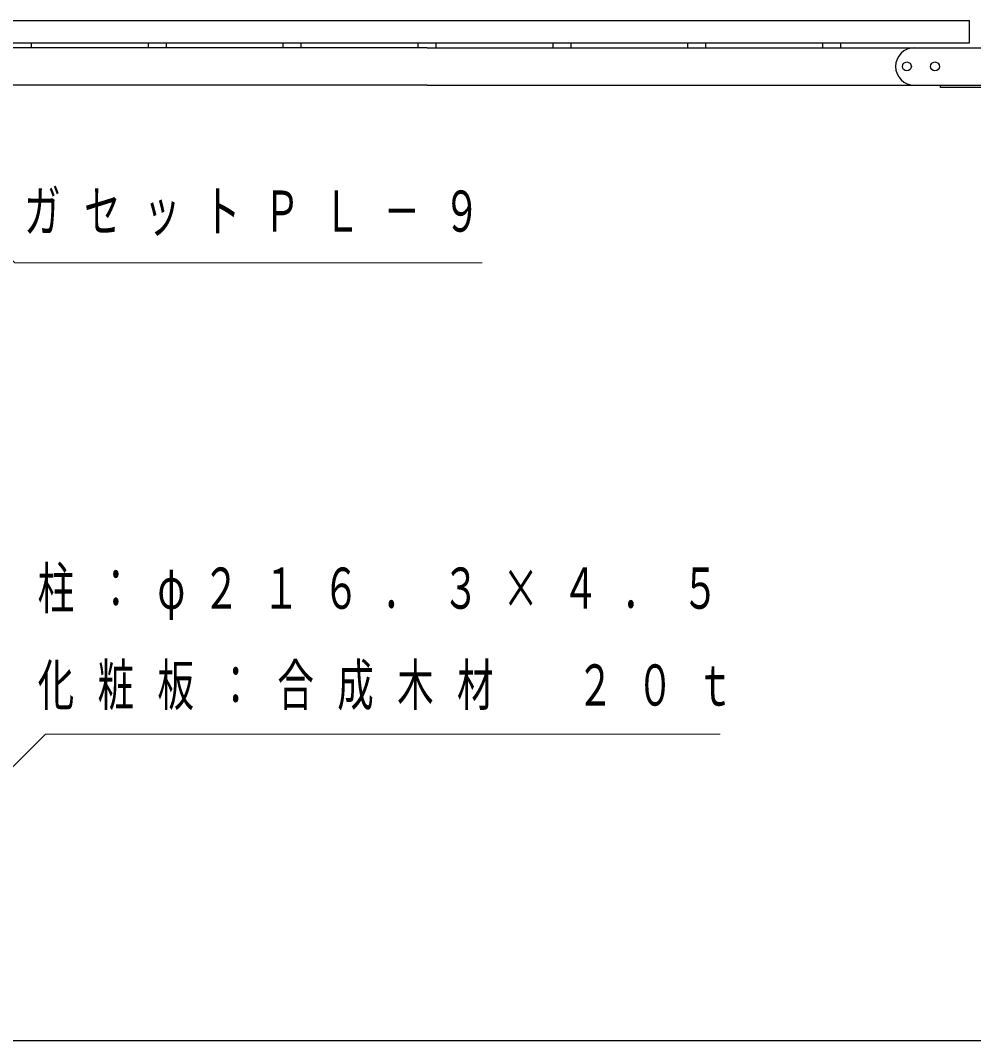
# Model space of a CAD drawing. Units: millimetres on the paper, scale 1:50. Extents: x -365 to 10, y -38 to 257.
# Drawn here: x -78.2 to -27.3, y 166.8 to 221.3 of the extents above; entities that cross this region are included whole.
import ezdxf

# ---------------------------------------------------------------- set-up
doc = ezdxf.new("R2010")
doc.units = ezdxf.units.MM
doc.layers.add('LY_1', color=7, linetype='Continuous', lineweight=13)
doc.styles.add('ＭＳ ゴシック', font='')
doc.styles.get('ＭＳ ゴシック').set_extended_font_data('MS Gothic')

msp = doc.modelspace()

# ---------------------------------------------------------------- linework, layer by layer
at = {"layer": 'LY_1', "color": 40, "lineweight": 25}
for p, q in [((-85.447, 221.264), (-27.567, 221.264)), ((-27.567, 220.064), (-27.567, 221.264)), ((-85.447, 220.064), (-27.567, 220.064)), ((-77.627, 219.804), (-77.627, 220.064)), ((-71.387, 219.804), (-71.387, 220.064)), ((-70.427, 219.804), (-70.427, 220.064)), ((-64.187, 219.804), (-64.187, 220.064)), ((-63.227, 219.804), (-63.227, 220.064)), ((-56.987, 219.804), (-56.987, 220.064)), ((-56.027, 219.804), (-56.027, 220.064)), ((-49.787, 219.804), (-49.787, 220.064)), ((-48.827, 219.804), (-48.827, 220.064)), ((-42.587, 219.804), (-42.587, 220.064)), ((-41.627, 219.804), (-41.627, 220.064)), ((-35.387, 219.804), (-35.387, 220.064)), ((-34.427, 219.804), (-34.427, 220.064))]:
    msp.add_line(p, q, dxfattribs=at)
at = {"layer": 'LY_1', "lineweight": 25}
for p, q in [((-56.507, 219.804), (-82.507, 219.804)), ((-56.507, 219.804), (-30.507, 219.804)), ((-56.507, 217.804), (-82.507, 217.804)), ((-56.507, 217.804), (-30.507, 217.804)), ((-86.744, 166.804), (-16.614, 166.804))]:
    msp.add_line(p, q, dxfattribs=at)
at = {"layer": 'LY_1', "color": 4, "lineweight": 25}
for p, q in [((-30.507, 219.804), (-26.387, 219.804)), ((-30.507, 217.804), (-26.387, 217.804)), ((-29.107, 217.684), (-29.107, 217.804)), ((-26.387, 217.684), (-29.107, 217.684))]:
    msp.add_line(p, q, dxfattribs=at)
at = {"layer": 'LY_1'}
for points in [[(-87.113, 216.914), (-78.518, 208.32), (-53.563, 208.32)], [(-88.033, 172.001), (-76.869, 183.155), (-40.861, 183.155)]]:
    msp.add_lwpolyline(points, dxfattribs=at)
at = {"layer": 'LY_1', "color": 4, "lineweight": 25}
for centre in [(-30.907, 218.804), (-29.407, 218.804)]:
    msp.add_circle(centre, 0.24, dxfattribs=at)
msp.add_arc((-30.507, 218.804), 1, 90, 270, dxfattribs=at)

# ---------------------------------------------------------------- texts
at = {"layer": 'LY_1', "char_height": 2.199, "attachment_point": 4, "style": 'ＭＳ ゴシック'}
for s, insert in [('\\T1.64;\\W0.65;ガセットＰＬ－９', (-78.018, 210.97)), ('\\T1.64;\\W0.65;柱：φ２１６．３×４．５', (-77.295, 190.655)), ('\\T1.64;\\W0.65;化粧板：合成木材\u3000２０ｔ', (-77.295, 185.655))]:
    msp.add_mtext(s, dxfattribs=dict(at, insert=insert))

doc.saveas('drawing.dxf')
